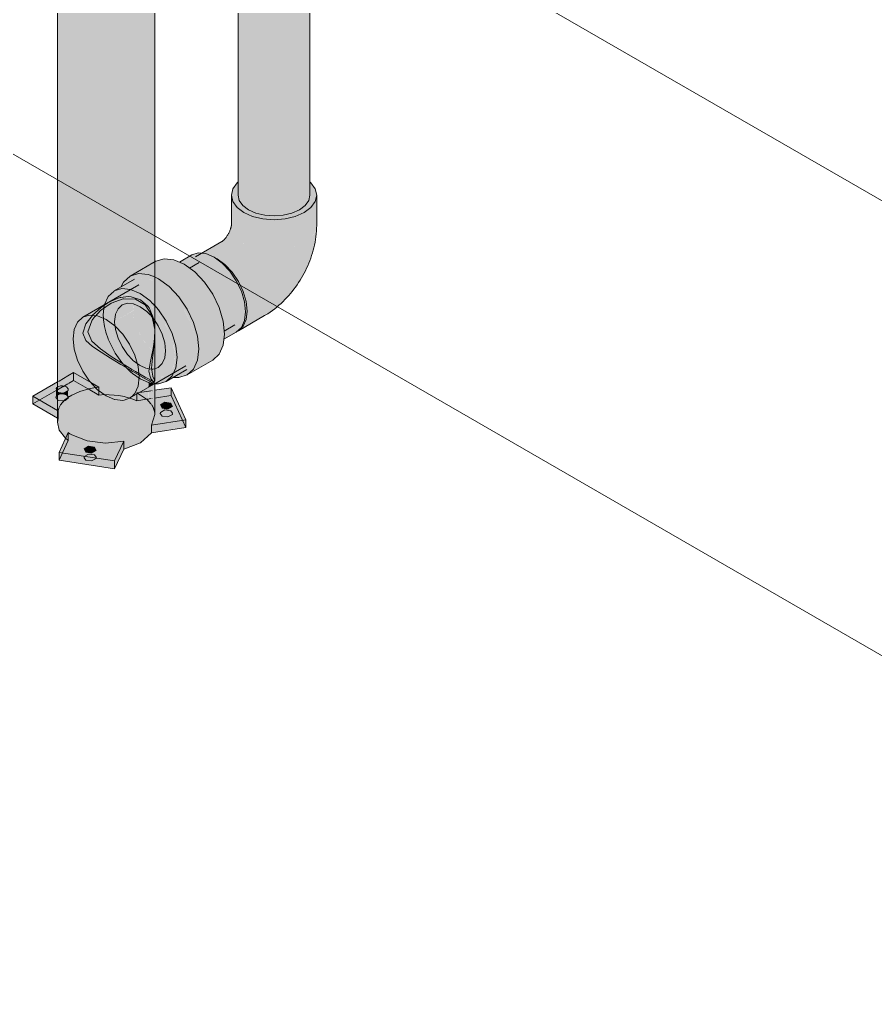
# Model space of a CAD drawing. Header units: millimetres. Extents: x -3576 to 4228, y -1686 to 5244.
# Drawn here: x 1961 to 2853, y 675 to 1704 of the extents above; entities that cross this region are included whole.
import ezdxf

# ---------------------------------------------------------------- set-up
doc = ezdxf.new("R2010")
doc.units = ezdxf.units.MM
for name, color, linetype, lineweight in [('A-_ANNOTSPNO_A', 7, 'Continuous', 9), ('A-_FLORLEVL_E', 7, 'Continuous', 9), ('A_--------_E-', 8, 'Continuous', 9), ('M-_EQPT----_E', 7, 'Continuous', 9), ('M-_WATR----_E', 5, 'Continuous', 9)]:
    doc.layers.add(name, color=color, linetype=linetype, lineweight=lineweight)

# ---------------------------------------------------------------- blocks, each defined once
blk = doc.blocks.new('UV-Cleaner ODV-15 - UV-Cleaner ODV-15_ipt-677162-В50 Аксонометрия')
at = {"layer": 'A_--------_E-', "lineweight": 20}
h = blk.add_hatch(color=10, dxfattribs=at)
h.paths.add_polyline_path([(2008.7, 1268.2), (2011.4, 1273.9), (2015.1, 1271.6), (2015.1, 1313.1), (2011.3, 1310.4), (2011.1, 1310.2), (2008.3, 1308.3), (2003.5, 1302.8), (2000.8, 1296.8), (2000.8, 1288.6), (2000.3, 1288.6), (2000.4, 1282.1), (2001.9, 1276.6), (2005.7, 1270.9), (2007.5, 1269.3)])
h.paths.add_polyline_path([(2000.3, 1326.7), (2015.1, 1335.3), (2014.9, 2142.2), (2000.4, 2133.8), (2000.3, 1336.4)])
h.paths.add_polyline_path([(2002.2, 2257.8), (2002.5, 2258.3), (2002.4, 2264.8), (2000.5, 2269.4), (2000.9, 2258), (2002.2, 2257.8)])
h.paths.add_polyline_path([(2002.7, 2258.1), (2002.8, 2258.1), (2002.7, 2259.3)])
h.paths.add_polyline_path([(2002.8, 2258.1), (2002.8, 2258.2), (2002.8, 2259.3)])
h.paths.add_polyline_path([(2002.9, 2258.2), (2002.9, 2258.2), (2002.9, 2259.3)])
h.paths.add_polyline_path([(2002.9, 2258.2), (2003, 2258.2), (2002.9, 2259.3)])
h.paths.add_polyline_path([(2003, 2258.2), (2005.7, 2260.1), (2003, 2263.2), (2003, 2259.3)])
h = blk.add_hatch(color=10, dxfattribs=at)
h.paths.add_polyline_path([(2069.3, 1256.8), (2078.7, 1259.6), (2086.9, 1263.4), (2094, 1268.7), (2098.3, 1273.6), (2098.5, 1282), (2101.1, 1287.8), (2101.7, 1293.3), (2100.3, 1299.1), (2097.1, 1304.4), (2093.1, 1308.7), (2084.9, 1314.1), (2083.9, 1314.6), (2075.4, 1309.7), (2068.2, 1307.5), (2059.8, 1308.4), (2050, 1312.8), (2041, 1319.7), (2040, 1320.8), (2030.8, 1319.1), (2022.2, 1316.4), (2015.1, 1313.1), (2015.1, 1271.6), (2022.6, 1268), (2032.5, 1265.1), (2040.5, 1263.6), (2050.2, 1263), (2059.9, 1263.5), (2069.3, 1265), (2069.3, 1259.6)])
h.paths.add_polyline_path([(2085.6, 1315.6), (2101.5, 1318.1), (2101.3, 1324.7), (2086.9, 1316.4)])
h.paths.add_polyline_path([(2101.5, 1318.1), (2101.5, 1318.1), (2101.5, 1318.8)])
h.paths.add_polyline_path([(2101.5, 1318.1), (2101.6, 1318.1), (2101.5, 1318.3)])
h.paths.add_polyline_path([(2101.6, 1318.1), (2101.6, 1318.1), (2101.6, 1318.8)])
h.paths.add_polyline_path([(2035.1, 1326), (2032.9, 1328.7), (2026.6, 1337.9), (2021.1, 1349.3), (2017.7, 1360.8), (2016.5, 1371.8), (2017.7, 1381.5), (2021.6, 1389.5), (2026.6, 1394.1), (2049.2, 1407.4), (2053.1, 1415.9), (2059.9, 1422), (2067.2, 1426.4), (2069.3, 1431), (2075.9, 1437.1), (2101.6, 1451.9), (2101.3, 2269.3), (2098.9, 2263.2), (2093.5, 2257), (2086.9, 2252.2), (2078, 2248.1), (2073.3, 2246.7), (2075.8, 2242.8), (2080.8, 2232.3), (2084.3, 2220.7), (2085.5, 2209.8), (2084.3, 2200.1), (2080.8, 2192.5), (2074.5, 2186.9), (2046.7, 2170.8), (2045.2, 2167.6), (2039.2, 2162.1), (2031.2, 2157.1), (2028.7, 2152.3), (2022.3, 2146.4), (2015.1, 2142.3), (2015.1, 1335.3), (2017, 1336.4), (2034.2, 1326.5)])
h = blk.add_hatch(color=254, dxfattribs=at)
h.paths.add_polyline_path([(2068.2, 1307.5), (2075.4, 1309.7), (2083.6, 1314.8), (2082.8, 1315.2), (2085.6, 1315.6), (2095.1, 1321.1), (2095.2, 1326.2), (2085.5, 1330.7), (2075.4, 1338.4), (2068.2, 1345.7), (2053.1, 1355.5), (2045.1, 1361.1), (2036.1, 1369.3), (2032, 1379.1), (2036.1, 1390.7), (2045.1, 1401.1), (2048.8, 1403.6), (2049.2, 1407.2), (2026.6, 1394.1), (2021.1, 1389.1), (2017.7, 1381.5), (2016.5, 1371.8), (2017.7, 1360.8), (2021.1, 1349.3), (2027.6, 1336.4), (2033.7, 1327.4), (2035.7, 1325.7), (2043.2, 1321.3), (2040.2, 1320.6), (2042.1, 1318.6), (2051, 1312.1), (2060.2, 1308.3), (2065.1, 1307.8)])
h.paths.add_polyline_path([(2046.8, 2170.9), (2075.4, 2187.5), (2080.8, 2192.5), (2084.3, 2200.1), (2085.4, 2209.8), (2084.3, 2220.7), (2080.8, 2232.3), (2077.5, 2239.3), (2075.4, 2203.9), (2072.1, 2194.3), (2065.1, 2185.2), (2055.8, 2176.8), (2046.8, 2171.1)])
h = blk.add_hatch(color=9, dxfattribs=at)
h.paths.add_polyline_path([(2083.9, 1314.6), (2084.9, 1315.5), (2082.8, 1315.2), (2083.7, 1314.8)])
h.paths.add_polyline_path([(2040, 1320.8), (2043.2, 1321.3), (2035.7, 1325.4)])
h.paths.add_polyline_path([(2068.9, 1345.3), (2067.2, 1347), (2059.2, 1358.7), (2052.8, 1372.4), (2049.1, 1385.4), (2048, 1397.2), (2048.8, 1403.6), (2045.1, 1401.1), (2036, 1390.4), (2032, 1379.1), (2036.1, 1369.3), (2046.5, 1360.1), (2060.4, 1350.6), (2068.2, 1345.7)])
h = blk.add_hatch(color=254, dxfattribs=at)
h.paths.add_polyline_path([(2000.8, 1288.6), (2000.8, 1296.8), (2003.5, 1302.8), (2008.3, 1308.3), (2011.1, 1310.2), (2009.6, 1313.3), (2003.3, 1314.3), (2000.3, 1312.5), (2000.4, 1288.9)])
h.paths.add_polyline_path([(2011.3, 1310.4), (2015.1, 1313.1), (2015.1, 1335.3), (2000.3, 1326.7), (2000.4, 1316.2), (2006.7, 1315.2), (2011.3, 1317.9), (2011.3, 1313.1)])
h = blk.add_hatch(color=254, dxfattribs=at)
h.paths.add_polyline_path([(2098.1, 1303.7), (2097.8, 1303.8), (2097.8, 1303.7)])
h.paths.add_polyline_path([(2095.2, 1306.5), (2095.2, 1308.4), (2094.7, 1308.7), (2094.7, 1317), (2084.9, 1315.2), (2083.9, 1314.6), (2086.9, 1313.1), (2094, 1307.8), (2094.7, 1307)])
h.paths.add_polyline_path([(2015.1, 1313.1), (2024.8, 1317.3), (2033.7, 1319.9), (2040, 1320.8), (2035.1, 1326), (2017, 1336.4), (2015.1, 1335.3), (2015.1, 1315.2)])
for color, points in [(10, [(2000.3, 1297.1), (2000.3, 1312.5), (1998.7, 1311.9), (1998.7, 1319.8), (2000.3, 1320.7), (2000.3, 1326.7), (1974.6, 1311.9), (2000.3, 1297.1)]), (10, [(2000.3, 1316.6), (2000.3, 1320.7), (1998.7, 1319.8), (2000.3, 1316.6)]), (254, [(1998.7, 1311.7), (2000.3, 1312.5), (2000.3, 1316.6), (1998.7, 1319.8), (1998.7, 1311.9)]), (10, [(2000.3, 1288.9), (2000.3, 1297.1), (1974.6, 1311.9), (1974.6, 1303.8), (2000.3, 1288.9)]), (254, [(2011.1, 1310.2), (2011.3, 1310.4), (2011.1, 1317.8), (2006.7, 1315.2), (2000.4, 1316.3), (2000.3, 1316.2), (2000.4, 1312.6), (2003.5, 1314.3), (2009.7, 1313.1), (2010.3, 1311.9)]), (10, [(2112.1, 1298.9), (2112.1, 1305.7), (2107.5, 1303), (2109.2, 1299.4), (2110.7, 1299.1)]), (10, [(2115.4, 1298.4), (2120, 1301.1), (2118.4, 1304.7), (2112.1, 1305.7), (2112.1, 1298.9)]), (10, [(2098.3, 1273.6), (2134.1, 1279.1), (2134.1, 1287.2), (2098.3, 1281.7)]), (10, [(2035.8, 1252.4), (2040.4, 1255.1), (2038.8, 1258.7), (2032.5, 1259.7), (2027.9, 1257), (2029.6, 1253.4), (2033.5, 1252.8)]), (10, [(2059.8, 1236.2), (2069.3, 1256.8), (2069.3, 1265), (2059.8, 1244.3)]), (10, [(2059.8, 1236.2), (2059.8, 1244.3), (2040.4, 1247.3), (2040.2, 1247.4), (2028.4, 1249.2), (2027.9, 1248.9), (2027.9, 1249.3), (2001.8, 1253.3), (2001.8, 1245.1), (2056.2, 1236.7)]), (254, [(2027.9, 1248.9), (2028.4, 1249.2), (2027.9, 1249.3)])]:
    blk.add_hatch(color=color, dxfattribs=at).paths.add_polyline_path(points)
h = blk.add_hatch(color=254, dxfattribs=at)
h.paths.add_polyline_path([(2120, 1292.9), (2120, 1301.1), (2115.4, 1298.4), (2109.2, 1299.4), (2107.5, 1303), (2107.5, 1294.8), (2112.1, 1297.5), (2118.4, 1296.5)])
h.paths.add_polyline_path([(2101.5, 1294.3), (2101.3, 1318), (2095, 1317.1), (2094.7, 1308.4), (2095.2, 1308.4), (2095.5, 1306.2), (2098.3, 1302.8), (2100.9, 1297.5), (2101.5, 1294.3)])
h = blk.add_hatch(color=10, dxfattribs=at)
h.paths.add_polyline_path([(2098.3, 1281.7), (2134.1, 1287.2), (2118.4, 1320.7), (2101.6, 1318.1), (2101.5, 1290.8), (2100.6, 1286.4), (2098.5, 1282)])
h.paths.add_polyline_path([(2120, 1292.9), (2118.4, 1296.5), (2112.1, 1297.5), (2107.5, 1295.1), (2107.5, 1303), (2112.1, 1305.7), (2118.4, 1304.7), (2120, 1301.1), (2120, 1295.7)])
h = blk.add_hatch(color=10, dxfattribs=at)
h.paths.add_polyline_path([(2059.8, 1244.3), (2069.3, 1265), (2059.8, 1263.4), (2050.2, 1263), (2038.8, 1263.9), (2031.2, 1265.3), (2022.6, 1268), (2013.2, 1272.7), (2011.4, 1273.9), (2011.4, 1265.8), (2008.6, 1268), (2001.8, 1253.3), (2027.9, 1249.3), (2027.9, 1257), (2032.5, 1259.7), (2038.8, 1258.7), (2040.4, 1255.1), (2040.4, 1247.3), (2056.2, 1244.9)])
h.paths.add_polyline_path([(2040.2, 1247.4), (2038.8, 1250.6), (2032.5, 1251.5), (2028.4, 1249.2), (2038.8, 1247.6)])
h = blk.add_hatch(color=254, dxfattribs=at)
h.paths.add_polyline_path([(2040.4, 1247.3), (2040.4, 1255.1), (2035.8, 1252.4), (2029.6, 1253.4), (2027.9, 1257), (2027.9, 1249.3), (2028.4, 1249.2), (2032.5, 1251.5), (2038.8, 1250.6), (2040.4, 1247.3)])
h.paths.add_polyline_path([(2011.4, 1265.8), (2011.4, 1273.9), (2008.9, 1268), (2011.1, 1266)])
at = {"layer": 'A_--------_E-', "color": 191, "lineweight": 20}
for p, q in [((2101.8, 1378.8), (2101.8, 2272.9)), ((2000.2, 2133.7), (2000.2, 1284.2)), ((2085.2, 1427.9), (2053, 1409.4)), ((2055.5, 1410.7), (2053, 1409.4)), ((2062.3, 1413.7), (2055.5, 1410.7)), ((2066.3, 1414.8), (2065.7, 1414.7)), ((2074, 1415.7), (2066.3, 1414.8)), ((2086.9, 1412.5), (2077.2, 1415.6)), ((2094.5, 1405.6), (2086.9, 1412.5)), ((2094.7, 1405.3), (2094.5, 1405.6)), ((2099.4, 1395.7), (2095.7, 1403.9)), ((2099.6, 1395.1), (2099.4, 1395.7)), ((2101.5, 1384.8), (2100.5, 1391.6)), ((2101.6, 1384.2), (2101.5, 1384.6)), ((2101.5, 1372.2), (2101.8, 1380.8)), ((2101.7, 1381.7), (2101.6, 1384.2)), ((2101.1, 1368.5), (2101.5, 1372.2)), ((2101.8, 1327.5), (2101.8, 1376.4)), ((2098.3, 1353.4), (2099.8, 1360)), ((2099.8, 1360), (2100.4, 1363.7)), ((2101.8, 1324.9), (2133.9, 1343.5)), ((2011.1, 1333), (2001.9, 1327.7)), ((2017, 1336.4), (2011.1, 1333)), ((2017, 1328.2), (2017, 1336.4)), ((2035.1, 1326), (2017, 1336.4)), ((2097.2, 1331.1), (2095.6, 1337.9)), ((2097.5, 1330.5), (2097.2, 1331.1)), ((2099.8, 1327.5), (2098.3, 1329.2)), ((2000.3, 1326.7), (1974.6, 1311.9)), ((1999.5, 1318.1), (1998.7, 1317.7)), ((2000.3, 1318.6), (1999.5, 1318.1)), ((1999.7, 1320.9), (2001.5, 1321.9)), ((2001.8, 1327.6), (2000.3, 1326.7)), ((2001.8, 1319.5), (2000.3, 1318.6)), ((2001.6, 1322), (2003.3, 1322.5)), ((2005.5, 1321.6), (2001.9, 1319.5)), ((2003.3, 1322.5), (2005.3, 1322.6)), ((2005.6, 1322.5), (2009.6, 1321.5)), ((2011.1, 1324.8), (2005.8, 1321.7)), ((2009.6, 1321.5), (2011.4, 1319.5)), ((2011.5, 1318.9), (2011.3, 1317.9)), ((2011.5, 1319.4), (2011.5, 1318.9)), ((2017, 1328.2), (2011.6, 1325.1)), ((2031.5, 1319.9), (2017, 1328.2)), ((2023.4, 1316.9), (2032.9, 1319.7)), ((2032.2, 1319.5), (2031.6, 1319.8)), ((2043.2, 1313.1), (2032.2, 1319.5)), ((2032.9, 1319.7), (2039.9, 1320.9)), ((2100.4, 1326.7), (2099.8, 1327.5)), ((2118.6, 1320.7), (2101.5, 1318.1)), ((2101.8, 1292.3), (2101.8, 1325)), ((2118.6, 1312.5), (2118.6, 1320.7)), ((2134.1, 1287.2), (2118.6, 1320.7)), ((1998.7, 1317.7), (1974.6, 1303.8)), ((1974.6, 1311.9), (2000.3, 1297.1)), ((1974.6, 1303.8), (1974.6, 1311.9)), ((1998.6, 1310.8), (1998.7, 1311.7)), ((2000.1, 1308.3), (1998.6, 1310.8)), ((1998.7, 1311.7), (1999.7, 1312.7)), ((1999.7, 1312.7), (2001.5, 1313.8)), ((2001.6, 1315.7), (2000.4, 1316.2)), ((2001.6, 1307.5), (2000.4, 1308)), ((2005.4, 1315.1), (2001.7, 1315.6)), ((2005.5, 1305.4), (2008.3, 1308.3)), ((2005.6, 1314.4), (2009.6, 1313.3)), ((2006.7, 1315.2), (2005.7, 1315.1)), ((2011.3, 1317.9), (2006.7, 1315.2)), ((2008.3, 1308.3), (2010.9, 1310.3)), ((2011.3, 1309.7), (2008.3, 1307.5)), ((2009.6, 1313.3), (2011.4, 1311.4)), ((2011, 1310.4), (2015.1, 1313.1)), ((2011.5, 1310.5), (2011.3, 1309.7)), ((2011.5, 1311), (2011.5, 1310.7)), ((2015.1, 1313.1), (2023.4, 1316.9)), ((2043.2, 1317.8), (2043.2, 1313.1)), ((2049.3, 1313.5), (2043.2, 1313.1)), ((2078.7, 1308.7), (2075.4, 1309.9)), ((2082.8, 1307), (2078.8, 1308.7)), ((2082.8, 1307), (2082.8, 1314)), ((2093.2, 1308.6), (2082.8, 1307)), ((2083.9, 1314.6), (2084.9, 1314.1)), ((2084.9, 1314.1), (2086.9, 1313.1)), ((2095.3, 1317.1), (2085.6, 1315.6)), ((2086.9, 1313.1), (2093.1, 1308.7)), ((2093.3, 1308.6), (2097.6, 1304)), ((2095.2, 1308.9), (2093.6, 1308.7)), ((2097.7, 1317.5), (2095.7, 1317.2)), ((2097.6, 1309.3), (2095.7, 1309)), ((2099, 1317.7), (2098.5, 1317.6)), ((2098.9, 1309.5), (2098.6, 1309.4)), ((2118.5, 1312.5), (2101.4, 1309.9)), ((2134.1, 1279.1), (2118.6, 1312.5)), ((1974.6, 1303.8), (2000.3, 1288.9)), ((2000.8, 1296.8), (2001.6, 1299.2)), ((2005.5, 1306.9), (2001.7, 1307.5)), ((2001.7, 1299.4), (2003.5, 1302.8)), ((2003.5, 1302.8), (2005.3, 1305.2)), ((2097.8, 1303.7), (2098.2, 1303.1)), ((2098.6, 1302.6), (2099.5, 1301)), ((2099.7, 1300.6), (2099.9, 1300.2)), ((2100, 1300.1), (2100.2, 1299.7)), ((2100.2, 1299.5), (2100.4, 1299.1)), ((2100.4, 1299), (2100.6, 1298.6)), ((2100.7, 1298.4), (2101.2, 1296.6)), ((2107.5, 1294.8), (2112.1, 1297.5)), ((2112.1, 1297.5), (2118.4, 1296.5)), ((2000.8, 1288.6), (2000.2, 1284.7)), ((2000.3, 1297.1), (2000.8, 1296.8)), ((2000.3, 1288.9), (2000.8, 1288.6)), ((2000.8, 1288.6), (2000.8, 1296.8)), ((2101.8, 1292.8), (2098.3, 1281.7)), ((2098.3, 1281.7), (2134.1, 1287.2)), ((2101.3, 1296.4), (2101.4, 1296)), ((2101.4, 1295.7), (2101.5, 1295.3)), ((2101.6, 1295.1), (2101.6, 1294.7)), ((2101.6, 1294.7), (2101.7, 1294.3)), ((2101.7, 1294.3), (2101.7, 1293.8)), ((2101.7, 1293.8), (2101.8, 1293.3)), ((2101.8, 1293.3), (2101.8, 1292.8)), ((2107.3, 1293.9), (2107.5, 1294.8)), ((2109.2, 1291.2), (2107.3, 1293.9)), ((2115.4, 1290.2), (2109.2, 1291.2)), ((2120, 1292.9), (2115.4, 1290.2)), ((2118.4, 1296.5), (2120.1, 1294)), ((2120.2, 1293.8), (2120, 1292.9)), ((2134.1, 1279.1), (2134.1, 1287.2)), ((2098.3, 1281.7), (2098.3, 1273.6)), ((2098.3, 1273.6), (2134.1, 1279.1)), ((2011.4, 1273.9), (2001.8, 1253.3)), ((2008.5, 1268.1), (2011, 1266)), ((2011.4, 1273.9), (2011.4, 1265.8)), ((2011.4, 1265.8), (2005.4, 1252.8)), ((2011, 1266), (2011.4, 1265.8)), ((2059.8, 1244.3), (2069.3, 1265)), ((2059.8, 1236.2), (2069.3, 1256.8)), ((2069.3, 1256.8), (2069.3, 1265)), ((2001.8, 1245.1), (2001.8, 1253.3)), ((2001.8, 1253.3), (2059.8, 1244.3)), ((2005.4, 1252.8), (2001.8, 1245.1)), ((2027.9, 1248.9), (2032.5, 1251.5)), ((2027.9, 1247.7), (2027.9, 1248.9)), ((2029.6, 1245.3), (2027.9, 1247.7)), ((2032.5, 1251.5), (2038.8, 1250.6)), ((2040.4, 1246.9), (2035.8, 1244.3)), ((2038.8, 1250.6), (2040.6, 1248.2)), ((2040.7, 1247.9), (2040.4, 1246.9)), ((2040.6, 1248.2), (2040.7, 1247.9)), ((2001.8, 1245.1), (2059.8, 1236.2)), ((2035.8, 1244.3), (2029.6, 1245.3)), ((2059.8, 1236.2), (2059.8, 1244.3))]:
    blk.add_line(p, q, dxfattribs=at)
at = {"layer": 'A_--------_E-', "color": 253, "lineweight": 20}
for p, q in [((2065.7, 1414.7), (2062.3, 1413.7)), ((2077.2, 1415.6), (2074, 1415.7)), ((2095.7, 1403.9), (2094.7, 1405.3)), ((2032, 1379.1), (2035.9, 1390.4)), ((2036.1, 1390.7), (2039.2, 1395)), ((2100.5, 1391.6), (2099.6, 1395.1)), ((2101.5, 1382.8), (2101.6, 1381.4)), ((2101.6, 1381.1), (2101.7, 1372.3)), ((2101.7, 1372.3), (2101.4, 1368.6)), ((2101.4, 1368.6), (2100.4, 1360.3)), ((2099.3, 1351.5), (2098.1, 1341)), ((2069.6, 1344.8), (2069, 1345.2)), ((2069, 1343.3), (2069.6, 1343)), ((2078.6, 1339.4), (2070, 1344.5)), ((2098.1, 1341), (2099.5, 1332.8)), ((2078.9, 1337.5), (2086.7, 1333)), ((2086.9, 1332.9), (2093.6, 1329)), ((2093.7, 1329), (2094.5, 1328.5)), ((2094.8, 1328.4), (2095.5, 1328)), ((2096.7, 1329), (2096.1, 1329.4)), ((2098, 1328.4), (2096.8, 1328.9)), ((2098.5, 1328.2), (2098, 1328.4)), ((2099.6, 1332.4), (2101.4, 1328.5)), ((2043.2, 1321.3), (2035.1, 1326)), ((2040.1, 1321), (2040.7, 1321)), ((2040.8, 1321.1), (2043.2, 1321.3)), ((2043.2, 1321.2), (2043.2, 1317.8)), ((2095.9, 1327.8), (2096.7, 1327.3)), ((2096.8, 1327.2), (2098.1, 1326.5)), ((2098.2, 1326.5), (2098.4, 1326.4)), ((2099.4, 1327.7), (2098.5, 1328.1)), ((2098.7, 1326.2), (2099.2, 1326)), ((2099.8, 1327.6), (2099.4, 1327.7)), ((2099.5, 1325.8), (2099.9, 1325.6)), ((2100.4, 1327.3), (2100, 1327.5)), ((2101.4, 1324.9), (2101.6, 1324.9)), ((2075.4, 1309.9), (2069.7, 1311.4)), ((2085.6, 1315.6), (2082.8, 1315.2)), ((2082.8, 1315.2), (2083.7, 1314.8)), ((2082.8, 1314.2), (2082.8, 1315.2))]:
    blk.add_line(p, q, dxfattribs=at)
at = {"layer": 'A_--------_E-', "color": 181, "lineweight": 20}
for p, q in [((2101.8, 1380.8), (2101.7, 1381.7)), ((2100.4, 1363.7), (2101.1, 1368.5)), ((2097.5, 1349.8), (2098.3, 1353.4)), ((2098.3, 1329.2), (2097.5, 1330.5)), ((2101, 1326.1), (2100.4, 1326.7)), ((2101.6, 1324.9), (2101.8, 1324.9))]:
    blk.add_line(p, q, dxfattribs=at)
at = {"layer": 'A_--------_E-', "color": 253, "lineweight": 20}
for points in [[(2039.4, 1395.1, 0), (2045.1, 1401.1, 0), (2056.3, 1409, 0), (2068.7, 1413.5, 0)], [(2068.9, 1413.5, 0), (2081.4, 1413.1, 0), (2091.7, 1407.2, 0), (2098.5, 1396.4, 0), (2101.5, 1382.9, 0)], [(2052.8, 1409.3, 0), (2045.7, 1404.5, 0), (2036.8, 1396.3, 0)], [(2036.6, 1396.1, 0), (2029.9, 1387.3, 0), (2026.6, 1377.7, 0)], [(2026.6, 1377.7, 0), (2029.9, 1370, 0), (2036.8, 1363.8, 0), (2045.7, 1357.7, 0), (2055.5, 1351.5, 0), (2066.3, 1345, 0), (2068.9, 1343.4, 0)], [(2068.9, 1345.2, 0), (2056.3, 1353.2, 0), (2045.1, 1361.1, 0), (2036.1, 1369.3, 0), (2032, 1379.1, 0)], [(2100.4, 1360.1, 0), (2099.5, 1354, 0), (2099.3, 1351.7, 0)], [(2069.9, 1342.8, 0), (2077.2, 1338.5, 0), (2078.5, 1337.7, 0)], [(2095.8, 1329.5, 0), (2091.7, 1331.8, 0), (2081.4, 1337.7, 0), (2079.1, 1339.1, 0)], [(2101.5, 1328.4, 0), (2101.5, 1327.1, 0), (2100.5, 1327.3, 0)], [(2069.6, 1311.4, 0), (2064.1, 1312.5, 0), (2049.3, 1313.5, 0)]]:
    blk.add_polyline3d(points, dxfattribs=at)
at = {"layer": 'A_--------_E-', "color": 191, "lineweight": 20}
for points in [[(2095.6, 1337.9, 0), (2097.2, 1348.4, 0), (2097.5, 1349.8, 0)], [(2000.1, 1316.5, 0), (1998.7, 1319.8, 0), (1999.7, 1320.9, 0)], [(2101.8, 1324.9, 0), (2101.5, 1325.5, 0), (2101, 1326.1, 0)], [(2001.6, 1313.8, 0), (2003.3, 1314.3, 0), (2005.3, 1314.4, 0)], [(2008.3, 1307.5, 0), (2006.7, 1307.1, 0), (2005.7, 1307, 0)], [(2115.4, 1298.4, 0), (2109.2, 1299.4, 0), (2107.5, 1303, 0), (2112.1, 1305.7, 0)], [(2112.1, 1305.7, 0), (2118.4, 1304.7, 0), (2120, 1301.1, 0), (2115.4, 1298.4, 0)], [(2000.2, 1284.7, 0), (2001.9, 1276.6, 0), (2008.5, 1268.1, 0)], [(2015.1, 1271.6, 0), (2013.2, 1272.7, 0), (2011.4, 1273.9, 0)], [(2069.3, 1265, 0), (2050.2, 1263, 0), (2031.2, 1265.3, 0), (2015.1, 1271.6, 0)], [(2069.3, 1256.8, 0), (2086.9, 1263.4, 0), (2098.3, 1273.6, 0)], [(2027.9, 1257, 0), (2032.5, 1259.7, 0), (2038.8, 1258.7, 0), (2040.4, 1255.1, 0)], [(2040.4, 1255.1, 0), (2035.8, 1252.4, 0), (2029.6, 1253.4, 0), (2027.9, 1257, 0)]]:
    blk.add_polyline3d(points, dxfattribs=at)
blk = doc.blocks.new('UV-Cleaner ODV-15 - Standard-553269-В50 Аксонометрия')
at = {"layer": 'M-_EQPT----_E', "lineweight": 20}
h = blk.add_hatch(color=254, dxfattribs=at)
h.paths.add_polyline_path([(2095.1, 1321.1), (2101.5, 1324.9), (2101.3, 1325.3), (2095.5, 1326.1), (2095.2, 1326.2), (2095.1, 1321.7)])
h.paths.add_polyline_path([(2101.5, 1324.8), (2101.5, 1324.9), (2101.5, 1324.8)])
h.paths.add_polyline_path([(2101.5, 1324.8), (2101.5, 1324.9), (2101.5, 1324.8)])
h.paths.add_polyline_path([(2101.5, 1324.8), (2101.5, 1324.9), (2101.5, 1324.8)])
h.paths.add_polyline_path([(2101.6, 1324.9), (2101.5, 1325.2), (2101.5, 1325.2), (2101.6, 1324.9)])
blk.add_hatch(color=254, dxfattribs=at).paths.add_polyline_path([(2101.5, 1324.8), (2101.5, 1324.9), (2101.8, 1325), (2101.6, 1324.9), (2101.5, 1324.8)])
at = {"layer": 'M-_EQPT----_E', "color": 191, "lineweight": 20}
for p, q in [((2085.2, 1427.9), (2026.6, 1394.1)), ((2026.6, 1394.1), (2021.1, 1389.1)), ((2033.7, 1396.3), (2026.6, 1394.1)), ((2042.1, 1395.5), (2033.7, 1396.3)), ((2051, 1391.7), (2042.1, 1395.5)), ((2059.9, 1385.2), (2051.1, 1391.7)), ((2017.7, 1381.5), (2016.5, 1371.8)), ((2021.1, 1389.1), (2017.7, 1381.5)), ((2068.2, 1376.4), (2059.9, 1385.2)), ((2016.5, 1371.8), (2017.7, 1360.8)), ((2075.4, 1366), (2068.2, 1376.4)), ((2017.7, 1360.8), (2021.1, 1349.3)), ((2080.8, 1354.6), (2075.4, 1366)), ((2021.1, 1349.3), (2026.6, 1337.9)), ((2084.3, 1343), (2080.8, 1354.6)), ((2075.4, 1309.7), (2133.9, 1343.5)), ((2085.5, 1332), (2084.3, 1343)), ((2026.6, 1337.9), (2033.7, 1327.4)), ((2084.3, 1322.4), (2085.5, 1332)), ((2033.7, 1327.4), (2042.1, 1318.6)), ((2042.1, 1318.6), (2051, 1312.1)), ((2080.8, 1314.8), (2084.3, 1322.4)), ((2051, 1312.1), (2059.8, 1308.4)), ((2059.9, 1308.3), (2068.2, 1307.5)), ((2069.7, 1307.7), (2075.4, 1309.7)), ((2075.4, 1309.7), (2078.8, 1312.3)), ((2078.9, 1312.5), (2080.8, 1314.8)), ((2068.2, 1307.5), (2069.6, 1307.7))]:
    blk.add_line(p, q, dxfattribs=at)
blk.add_blockref('UV-Cleaner ODV-15 - UV-Cleaner ODV-15_ipt-677162-В50 Аксонометрия', (0, 0))
blk = doc.blocks.new('COMER_EL50_U-PVC отвод 90 - DN16-DN315 _Grey_-562209-В50 Аксонометрия')
at = {"layer": 'M-_WATR----_E', "lineweight": 20}
for points in [[(2226, 1495.9), (2237.5, 1496.7), (2248.2, 1499.3), (2258.5, 1504.1), (2264.5, 1508.7), (2269, 1514.9), (2270.5, 1521.6), (2269, 1528.2), (2264.5, 1534.4), (2263.5, 1535.2), (2263.5, 1521.6), (2262.2, 1515.9), (2258.5, 1510.7), (2252.5, 1506.2), (2244.7, 1502.8), (2235.7, 1500.6), (2226, 1499.9), (2216.3, 1500.6), (2207.2, 1502.8), (2198.9, 1506.7), (2193.5, 1510.7), (2189.8, 1515.9), (2188.5, 1521.6), (2188.5, 1535.2), (2187.5, 1534.4), (2183, 1528.2), (2181.5, 1521.6), (2183, 1514.9), (2187.5, 1508.7), (2194.5, 1503.4), (2203.7, 1499.3), (2214.5, 1496.7)], [(2194.5, 1471.8), (2194.5, 1503.4), (2187.5, 1508.7), (2183, 1514.9), (2181.5, 1521.6), (2181.5, 1490), (2183, 1483.3), (2187.5, 1477.1), (2194.4, 1471.9)], [(2226, 1464.3), (2237.5, 1465.1), (2248.4, 1467.8), (2257.5, 1471.8), (2264.5, 1477.1), (2269.1, 1483.8), (2270.5, 1490), (2270.5, 1521.6), (2269, 1514.9), (2264.5, 1508.7), (2257.5, 1503.4), (2248.2, 1499.3), (2236.7, 1496.7), (2226, 1495.9), (2214.5, 1496.7), (2203.7, 1499.3), (2194.5, 1503.4), (2194.5, 1471.8), (2203.7, 1467.7), (2214.5, 1465.1), (2224, 1464.4)], [(2194, 1470.8), (2194.5, 1471.8), (2187.5, 1477.1), (2182.9, 1483.8), (2181.4, 1489.6), (2180.8, 1486.4), (2178.2, 1480.6), (2173.3, 1474.3), (2171.7, 1473), (2178.2, 1475), (2185.8, 1474.3), (2193, 1471.2)], [(2216.2, 1395.9), (2226.2, 1402.8), (2233.8, 1409.2), (2241.4, 1417.3), (2252.3, 1431.5), (2258.6, 1442.6), (2262.3, 1450.8), (2266, 1461.3), (2269, 1474.7), (2269.6, 1478.4), (2270.5, 1490), (2269, 1483.3), (2264.5, 1477.1), (2257.5, 1471.8), (2247.7, 1467.6), (2236.7, 1465.1), (2226, 1464.3), (2213.5, 1465.4), (2203.7, 1467.7), (2194.5, 1471.8), (2194.4, 1470.5), (2202.1, 1464.9), (2209.7, 1456.9), (2216.2, 1447.3), (2221.2, 1436.9), (2224.4, 1426.3), (2225.4, 1416.3), (2224.4, 1407.5), (2221.1, 1400.5)], [(2166.6, 1455), (2194, 1470.8), (2185.8, 1474.3), (2178.2, 1475), (2171.7, 1473), (2150.8, 1460.9), (2155, 1460.5), (2163.5, 1456.9), (2165.3, 1455.6)], [(2188.8, 1380.1), (2216.2, 1395.9), (2221.2, 1400.6), (2224.4, 1407.5), (2225.4, 1416.3), (2224.4, 1426.3), (2221.2, 1436.9), (2216.2, 1447.3), (2209.7, 1456.9), (2202.1, 1464.9), (2194, 1470.8), (2166.6, 1455), (2174.7, 1449.1), (2182.3, 1441.1), (2188.8, 1431.5), (2193.8, 1421.1), (2197, 1410.5), (2198.1, 1400.5), (2197, 1391.7), (2193.8, 1384.8), (2189.6, 1380.8)], [(2188.1, 1379.9), (2188.8, 1380.1), (2193.9, 1384.8), (2197, 1391.7), (2198.1, 1400.5), (2197, 1410.5), (2193.7, 1421.5), (2188.3, 1432.3), (2181.1, 1442.3), (2173.5, 1450), (2166.6, 1455), (2166.1, 1455), (2172, 1450.7), (2179.9, 1442.3), (2186.7, 1432.3), (2192.3, 1420.3), (2195.2, 1410.4), (2196.4, 1399.9), (2195.2, 1390.8), (2191.6, 1383.1), (2188.3, 1380.1)]]:
    blk.add_hatch(color=47, dxfattribs=at).paths.add_polyline_path(points)
at = {"layer": 'M-_WATR----_E', "color": 180, "lineweight": 20}
for p, q in [((2181.5, 1521.6), (2181.5, 1490)), ((2270.5, 1490), (2270.5, 1521.6)), ((2171.7, 1473), (2144.3, 1457.2)), ((2166.6, 1455), (2165.3, 1455.7)), ((2188.8, 1380.1), (2216.2, 1395.9))]:
    blk.add_line(p, q, dxfattribs=at)
for points in [[(2188.3, 1535.2, 0), (2187.5, 1534.4, 0), (2183, 1528.2, 0), (2181.5, 1521.6, 0), (2183, 1514.9, 0), (2187.5, 1508.7, 0), (2194.5, 1503.4, 0)], [(2194.5, 1503.4, 0), (2203.7, 1499.3, 0), (2214.5, 1496.7, 0), (2226, 1495.9, 0), (2237.5, 1496.7, 0), (2248.2, 1499.3, 0), (2257.5, 1503.4, 0), (2264.5, 1508.7, 0), (2269, 1514.9, 0), (2270.5, 1521.6, 0), (2269, 1528.2, 0), (2264.5, 1534.4, 0), (2263.7, 1535.2, 0)], [(2171.7, 1473, 0), (2171.7, 1473, 0), (2171.8, 1473.1, 0), (2172, 1473.2, 0), (2172.2, 1473.4, 0), (2172.5, 1473.6, 0), (2172.8, 1473.9, 0), (2173.1, 1474.2, 0), (2173.5, 1474.5, 0), (2173.9, 1474.9, 0), (2174.3, 1475.4, 0), (2174.7, 1475.8, 0), (2175.1, 1476.3, 0), (2175.6, 1476.9, 0), (2176, 1477.5, 0), (2176.4, 1478.1, 0), (2176.9, 1478.7, 0), (2177.3, 1479.3, 0), (2177.7, 1480, 0), (2178.1, 1480.7, 0), (2178.5, 1481.4, 0), (2178.8, 1482, 0), (2179.2, 1482.7, 0), (2179.5, 1483.4, 0), (2179.8, 1484.1, 0), (2180.1, 1484.8, 0), (2180.3, 1485.4, 0), (2180.6, 1486, 0), (2180.8, 1486.6, 0), (2180.9, 1487.2, 0), (2181.1, 1487.7, 0), (2181.2, 1488.2, 0), (2181.3, 1488.7, 0), (2181.4, 1489, 0), (2181.4, 1489.4, 0), (2181.5, 1489.6, 0), (2181.5, 1489.8, 0), (2181.5, 1489.9, 0), (2181.5, 1490, 0)], [(2270.5, 1490, 0), (2270.4, 1486.9, 0), (2270.3, 1484, 0), (2270, 1481, 0), (2269.7, 1478.1, 0), (2269.3, 1475.2, 0), (2268.8, 1472.4, 0), (2268.2, 1469.5, 0), (2267.6, 1466.7, 0), (2266.9, 1464, 0), (2266.1, 1461.2, 0), (2265.2, 1458.5, 0), (2264.3, 1455.8, 0), (2263.3, 1453.1, 0), (2262.2, 1450.5, 0), (2261.1, 1447.9, 0), (2259.9, 1445.3, 0), (2258.7, 1442.7, 0), (2257.4, 1440.2, 0), (2256, 1437.7, 0), (2254.6, 1435.2, 0), (2253.2, 1432.8, 0), (2251.6, 1430.4, 0), (2250, 1428, 0), (2248.4, 1425.7, 0), (2246.7, 1423.4, 0), (2245, 1421.2, 0), (2243.2, 1419, 0), (2241.3, 1416.8, 0), (2239.4, 1414.7, 0), (2237.4, 1412.6, 0), (2235.4, 1410.6, 0), (2233.3, 1408.6, 0), (2231.2, 1406.7, 0), (2229, 1404.8, 0), (2226.7, 1403, 0), (2224.4, 1401.2, 0), (2221.9, 1399.5, 0), (2219.5, 1397.9, 0), (2216.9, 1396.3, 0), (2216.2, 1395.9, 0)], [(2188.2, 1379.8, 0), (2188.8, 1380.1, 0), (2193.8, 1384.8, 0), (2197, 1391.7, 0), (2198.1, 1400.5, 0), (2197, 1410.5, 0), (2193.8, 1421.1, 0), (2188.8, 1431.5, 0), (2182.3, 1441.1, 0), (2174.7, 1449.1, 0), (2166.6, 1455, 0)]]:
    blk.add_polyline3d(points, dxfattribs=at)
blk = doc.blocks.new('COMER_UN82_U-PVC муфта разборная ВКС- ВР_U-PVC_ с прокладкой EPDM - DN20xG1_2_ - DN63xG2_-680297-В50 Аксонометрия')
at = {"layer": 'M-_WATR----_E', "lineweight": 20}
for color, points in [(47, [(2147.7, 1361.2), (2174.4, 1376.7), (2173, 1390.1), (2168.8, 1404.2), (2162.1, 1418.1), (2153.4, 1430.9), (2143.3, 1441.6), (2132.4, 1449.5), (2121.5, 1454.2), (2111.3, 1455.2), (2101.6, 1451.9), (2101.6, 1435.8), (2105.6, 1434.1), (2116.5, 1426.2), (2126.7, 1415.5), (2135.4, 1402.7), (2142.1, 1388.8), (2146.4, 1373.1)]), (47, [(2173.4, 1386.7), (2196.4, 1399.9), (2195.2, 1410.5), (2191.6, 1422.3), (2186.7, 1432.3), (2179.9, 1442.3), (2171.8, 1450.8), (2163.5, 1456.9), (2155, 1460.5), (2146.4, 1461.1), (2140.2, 1459.2), (2127.3, 1451.7), (2132.4, 1449.5), (2143.3, 1441.6), (2153.9, 1430.1), (2162.3, 1417.8), (2168.8, 1404.2), (2173.1, 1388.8)]), (251, [(2101.6, 1435.8), (2101.5, 1451.8), (2075.9, 1437.1), (2084.6, 1439.7), (2095.6, 1438.4), (2101.5, 1435.9)]), (251, [(2101.6, 1406.1), (2101.3, 1431.8), (2094.8, 1434.3), (2086.4, 1435.1), (2078, 1432.4), (2059.9, 1421.8), (2067.2, 1424), (2076.4, 1423.1), (2086.9, 1418.5), (2097.3, 1410.6), (2101.5, 1406.2)]), (251, [(2067, 1426.1), (2078.7, 1432.7), (2086.9, 1435.1), (2096.4, 1433.9), (2101.6, 1431.7), (2101.3, 1435.9), (2094, 1438.8), (2084.6, 1439.7), (2075.9, 1437.1), (2068.9, 1430.2), (2067.2, 1426.4)]), (47, [(2126.7, 1331.3), (2135.4, 1334), (2142.1, 1340.2), (2146.3, 1349.5), (2147.7, 1361.2), (2146.3, 1374.6), (2142.1, 1388.8), (2135.4, 1402.7), (2126.7, 1415.5), (2116.5, 1426.2), (2105.6, 1434.1), (2101.6, 1435.8), (2101.6, 1431.7), (2105.6, 1429.9), (2115.6, 1422.7), (2124.9, 1412.9), (2132.8, 1401.2), (2139, 1388.5), (2142.8, 1375.6), (2144.1, 1363.3), (2142.5, 1351.8), (2139, 1344.1), (2131.9, 1337.9), (2121.5, 1331.8), (2126.1, 1331.4)]), (47, [(2124.9, 1352.2), (2144.1, 1363.3), (2142.8, 1375.6), (2138.8, 1388.8), (2131.8, 1402.7), (2124.9, 1412.9), (2115.6, 1422.7), (2105.6, 1430), (2101.6, 1431.7), (2101.6, 1406.1), (2105.6, 1401.8), (2113.6, 1390.1), (2119.7, 1377.4), (2123.6, 1364.5), (2123.9, 1361.2)]), (252, [(2059.8, 1389.8), (2079.1, 1401.1), (2079.7, 1407.9), (2078.6, 1408.1), (2073.1, 1408.7), (2067.2, 1406.6), (2063.4, 1403.1), (2060.6, 1396.3), (2059.9, 1390.4)]), (252, [(2112.1, 1352.1), (2112.9, 1360), (2112.1, 1367.6), (2109, 1377.4), (2104.6, 1386.2), (2101.6, 1390.1), (2101.3, 1385.5), (2099.7, 1393.3), (2092.3, 1400.8), (2086.4, 1405.1), (2079.9, 1407.9), (2079.1, 1400.1), (2080.2, 1391.7), (2082.6, 1383.5), (2087.8, 1373.2), (2093.6, 1365.3), (2099.8, 1359.1), (2100.2, 1358.8), (2101.4, 1368.6), (2101.5, 1357.9), (2106.2, 1354.6), (2112.1, 1352.1)]), (47, [(2105.6, 1324.8), (2113.8, 1327.5), (2119.7, 1333), (2123.7, 1342.2), (2124.8, 1353.4), (2123.1, 1366), (2119.7, 1377.4), (2113.6, 1390.1), (2105.6, 1401.8), (2101.6, 1406.1), (2101.6, 1402), (2105.4, 1397.9), (2113.3, 1385.8), (2116.7, 1379), (2119.4, 1372.1), (2121.8, 1362.7), (2122.6, 1353.5), (2121.5, 1343.9), (2120.7, 1341.9), (2118.9, 1337.9), (2115.5, 1333.4), (2109.3, 1329.3), (2102.2, 1325.2), (2105.2, 1324.9)]), (47, [(2173.8, 1371.2), (2186.7, 1378.6), (2192, 1383.5), (2195.2, 1390.8), (2196.4, 1399.9), (2173.4, 1386.7), (2174.4, 1376.7), (2173.9, 1372.1)]), (47, [(2135.4, 1334), (2162.1, 1349.4), (2168.8, 1355.6), (2173, 1364.9), (2174.4, 1376.7), (2147.7, 1361.2), (2146.3, 1349.5), (2142.1, 1340.2), (2139.6, 1337.9)]), (47, [(2113.6, 1327.3), (2132.8, 1338.4), (2139, 1344.1), (2142.8, 1352.6), (2144.1, 1363.3), (2124.9, 1352.2), (2123.6, 1341.5), (2119.7, 1333), (2117.7, 1331.1)]), (8, [(2099.7, 1340.2), (2101.5, 1340.8), (2101.3, 1358), (2100.2, 1358.8), (2098.1, 1341), (2098.2, 1340.3), (2099.6, 1340.2)]), (253, [(2101.5, 1327.1), (2101.3, 1331), (2100.3, 1331.1), (2101.5, 1328.1), (2101.5, 1327.1)])]:
    blk.add_hatch(color=color, dxfattribs=at).paths.add_polyline_path(points)
h = blk.add_hatch(color=251, dxfattribs=at)
h.paths.add_polyline_path([(2113.3, 1331.9), (2115.7, 1333.6), (2116.6, 1334.9), (2113.5, 1332)])
h.paths.add_polyline_path([(2118.5, 1337.2), (2119.4, 1338.6), (2120.6, 1341.9), (2118.7, 1337.9)])
h.paths.add_polyline_path([(2121.5, 1344.5), (2121.8, 1345.2), (2121.6, 1344.8)])
h.paths.add_polyline_path([(2122.5, 1354.6), (2122.5, 1354.6), (2122.5, 1355.1)])
h.paths.add_polyline_path([(2120.9, 1366.4), (2119.4, 1372.2), (2119.2, 1372), (2120.8, 1366.8)])
h.paths.add_polyline_path([(2117.3, 1377.5), (2115.7, 1381.5), (2115.5, 1381.3), (2116.6, 1379.1)])
h.paths.add_polyline_path([(2111.9, 1388.4), (2111.9, 1388.4), (2110.4, 1390.9), (2111.5, 1388.9)])
h.paths.add_polyline_path([(2105, 1398.3), (2103.8, 1399.8), (2104.3, 1399.1)])
h.paths.add_polyline_path([(2101.6, 1402.1), (2101.3, 1406.4), (2095.4, 1412.3), (2086.4, 1418.8), (2076.4, 1423.1), (2067.2, 1424), (2059.2, 1421.5), (2053.1, 1415.9), (2049.4, 1407.3), (2065.6, 1416.5), (2072.1, 1417.9), (2080, 1416.7), (2089.2, 1412.5), (2097.6, 1406.1), (2101.5, 1402.1)])
h = blk.add_hatch(color=8, dxfattribs=at)
h.paths.add_polyline_path([(2101.5, 1327.1), (2109.4, 1332.1), (2102.9, 1330.7), (2101.5, 1330.8), (2101.3, 1328.8), (2100.2, 1331.3), (2092.9, 1332.9), (2082.5, 1339.2), (2072.8, 1348.6), (2065.1, 1359.5), (2062.7, 1364.2), (2059.5, 1371.1), (2058.7, 1373.5), (2056.2, 1382.2), (2055.1, 1392.5), (2056.3, 1401.7), (2058.4, 1406.8), (2059.9, 1409.4), (2061.6, 1411.1), (2065.1, 1414), (2056.2, 1408.9), (2048.8, 1403.6), (2048, 1395.5), (2049.2, 1384.4), (2053.1, 1371.4), (2059.9, 1357.6), (2068.2, 1345.9), (2069.6, 1344.8), (2091.7, 1331.8), (2100.1, 1327.6), (2101.4, 1327.2)])
h.paths.add_polyline_path([(2101.5, 1331), (2101.3, 1340.7), (2099.5, 1340.2), (2098.2, 1340.3), (2099.8, 1332), (2100.2, 1331.3), (2101.5, 1331)])
h.paths.add_polyline_path([(2101.6, 1390.6), (2101.3, 1402.2), (2096.7, 1407), (2087.7, 1413.4), (2078.6, 1417.1), (2070.3, 1417.6), (2066.3, 1416.4), (2064.4, 1415.8), (2057.1, 1411.3), (2067.2, 1414.9), (2077.2, 1415.6), (2086.9, 1412.5), (2094.7, 1405.2), (2099.4, 1395.5), (2099.9, 1393), (2101.5, 1390.7)])
h = blk.add_hatch(color=252, dxfattribs=at)
h.paths.add_polyline_path([(2102, 1325.2), (2113.5, 1332), (2117.6, 1336), (2119, 1338.3), (2121.6, 1344.8), (2122.5, 1354.6), (2121, 1365.8), (2119.2, 1372.2), (2117.3, 1377.5), (2111.5, 1388.9), (2104.3, 1399.1), (2101.6, 1402), (2101.6, 1390.6), (2106, 1383.7), (2109.9, 1375), (2112.2, 1366), (2113, 1359.1), (2112.1, 1351.7), (2109, 1345.3), (2105.2, 1341.9), (2101.5, 1340.7), (2101.5, 1331), (2103.3, 1330.8), (2106.9, 1331.5), (2110.6, 1332.5), (2101, 1327.3), (2097.1, 1328.9), (2085.1, 1335.6), (2069.9, 1344.2), (2076.4, 1337.3), (2086.9, 1329.8), (2097.2, 1325.7), (2101.8, 1325.2)])
h.paths.add_polyline_path([(2100.2, 1331.3), (2099.4, 1333.4), (2098.1, 1340.3), (2093, 1340.9), (2085.5, 1344.4), (2078.6, 1349.7), (2073.1, 1355.5), (2067.6, 1363.6), (2063.4, 1372.4), (2060.6, 1382.4), (2059.9, 1390.7), (2060.8, 1397.4), (2063.4, 1403.1), (2068.2, 1407.2), (2073.3, 1408.7), (2079.9, 1407.9), (2086.9, 1404.7), (2094, 1399.3), (2099.8, 1393.5), (2099.4, 1395.7), (2094, 1406), (2086.4, 1412.6), (2076.7, 1415.5), (2065.8, 1414.6), (2057.1, 1411.7), (2049.2, 1407.2), (2048.8, 1403.6), (2057.9, 1409.9), (2064, 1413.2), (2060.8, 1410.4), (2059.2, 1408.3), (2057.2, 1404.3), (2056.2, 1401.2), (2055.1, 1392.5), (2056.3, 1381.9), (2058.7, 1373.5), (2060.5, 1368.6), (2062.7, 1364.2), (2066.2, 1357.6), (2073.4, 1347.7), (2082.9, 1338.8), (2085.5, 1337.2), (2094, 1332.6), (2099.8, 1331.3)])
h.paths.add_polyline_path([(2097.3, 1406.4), (2097.1, 1406.7), (2097.2, 1406.5)])
h = blk.add_hatch(color=8, dxfattribs=at)
h.paths.add_polyline_path([(2101.6, 1402), (2101.3, 1402.3), (2101.5, 1402)])
h.paths.add_polyline_path([(2097, 1406.8), (2096.7, 1407), (2096.7, 1407)])
h.paths.add_polyline_path([(2086.4, 1414), (2086.4, 1414), (2085.2, 1414.5)])
h.paths.add_polyline_path([(2064.4, 1415.8), (2066.3, 1416.7), (2065.1, 1416.2)])
h.paths.add_polyline_path([(2078, 1417.1), (2078, 1417.1), (2077.7, 1417.2)])
h = blk.add_hatch(color=252, dxfattribs=at)
h.paths.add_polyline_path([(2098.2, 1340.3), (2098.2, 1342), (2100.2, 1358.8), (2098.1, 1360.5), (2091.5, 1367.8), (2086.3, 1375.9), (2082.1, 1385.2), (2079.8, 1393.7), (2079.1, 1400.9), (2059.8, 1389.8), (2060.7, 1381.3), (2063.8, 1371.4), (2068.2, 1362.7), (2074, 1354.6), (2080.1, 1348.3), (2086.9, 1343.5), (2094, 1340.7), (2098.1, 1340.3)])
h.paths.add_polyline_path([(2101.5, 1340.7), (2105.6, 1342.3), (2109.5, 1345.9), (2112.1, 1352.1), (2105, 1355.3), (2101.5, 1357.9), (2101.5, 1340.8)])
h = blk.add_hatch(color=8, dxfattribs=at)
h.paths.add_polyline_path([(2101.5, 1357.9), (2101.3, 1367.6), (2100.2, 1358.8), (2101.5, 1357.9)])
h.paths.add_polyline_path([(2099.8, 1360), (2099.8, 1360), (2100.6, 1366)])
h.paths.add_polyline_path([(2101.6, 1384.2), (2101.3, 1390.9), (2099.9, 1393), (2101.5, 1384.5)])
h = blk.add_hatch(color=57, dxfattribs=at)
h.paths.add_polyline_path([(2117.3, 1335.6), (2118.3, 1336.8), (2117.6, 1336), (2117.4, 1335.7)])
h.paths.add_polyline_path([(2121.5, 1363.8), (2121, 1366), (2121, 1365.8), (2121.4, 1364.4)])
at = {"layer": 'M-_WATR----_E', "color": 180, "lineweight": 20}
for p, q in [((2102.6, 1452.5), (2101.6, 1451.9)), ((2140.2, 1459.2), (2127.3, 1451.7)), ((2173.8, 1371.2), (2186.7, 1378.6)), ((2135.4, 1334), (2162.1, 1349.4)), ((2113.6, 1327.3), (2135, 1339.6))]:
    blk.add_line(p, q, dxfattribs=at)
at = {"layer": 'M-_WATR----_E', "color": 183, "lineweight": 20}
for p, q in [((2099.7, 1450.8), (2075.9, 1437.1)), ((2101.5, 1451.8), (2099.9, 1450.9)), ((2080.6, 1433.9), (2059.3, 1421.6)), ((2075.9, 1437.1), (2069.2, 1430.9)), ((2084.6, 1439.7), (2075.9, 1437.1)), ((2094.8, 1438.7), (2084.6, 1439.7)), ((2099.6, 1437.1), (2094.8, 1438.7)), ((2101.3, 1436.4), (2099.9, 1437)), ((2059.2, 1421.5), (2053.1, 1415.9)), ((2067.2, 1424), (2059.3, 1421.6)), ((2069.2, 1430.9), (2066.7, 1426.4)), ((2076.4, 1423.1), (2067.2, 1424)), ((2086.4, 1418.8), (2076.4, 1423.1)), ((2053.1, 1415.9), (2049.2, 1407.4)), ((2096.4, 1411.6), (2086.4, 1418.8)), ((2099.8, 1408.3), (2096.4, 1411.6)), ((2049.2, 1407.2), (2048.5, 1403.9)), ((2073.3, 1408.7), (2079.3, 1408.1)), ((2101.5, 1406.6), (2100, 1408.2)), ((2059.8, 1389.8), (2060.7, 1397.2)), ((2097.4, 1396), (2099.7, 1393.3)), ((2060.1, 1385.6), (2059.8, 1389.8)), ((2060.1, 1384.9), (2060.1, 1385.5)), ((2079.5, 1348.8), (2078.6, 1349.6)), ((2068.9, 1345), (2069.5, 1344.3)), ((2085.7, 1344.1), (2079.5, 1348.7)), ((2096.1, 1340.3), (2093.6, 1340.7))]:
    blk.add_line(p, q, dxfattribs=at)
at = {"layer": 'M-_WATR----_E', "color": 193, "lineweight": 20}
for p, q in [((2048.4, 1403.2), (2047.9, 1396.6)), ((2048.5, 1403.9), (2048.4, 1403.5)), ((2047.9, 1396.6), (2048.1, 1392.9)), ((2048.1, 1392.9), (2048.2, 1391.6)), ((2099.9, 1393), (2101.4, 1391.1)), ((2101.7, 1390.7), (2105.2, 1385.3)), ((2050.7, 1378.6), (2053, 1371.7)), ((2112.1, 1367.5), (2113, 1359.1)), ((2098.3, 1340.1), (2096.1, 1340.3)), ((2095.6, 1326), (2096.3, 1325.8)), ((2096.5, 1325.7), (2097.2, 1325.6)), ((2097.2, 1325.5), (2097.8, 1325.4)), ((2098.2, 1325.3), (2098.5, 1325.3)), ((2098.6, 1325.2), (2099.2, 1325.1)), ((2099.5, 1325.1), (2099.9, 1325)), ((2101.7, 1324.8), (2102.2, 1324.8))]:
    blk.add_line(p, q, dxfattribs=at)
at = {"layer": 'M-_WATR----_E', "color": 171, "lineweight": 20}
for p, q in [((2099.6, 1340.2), (2098.3, 1340.1)), ((2101.4, 1340.4), (2099.7, 1340.2))]:
    blk.add_line(p, q, dxfattribs=at)
at = {"layer": 'M-_WATR----_E', "color": 180, "lineweight": 20}
for points in [[(2102.6, 1452.5, 0), (2111.3, 1455.2, 0), (2121.5, 1454.2, 0), (2132.4, 1449.5, 0), (2143.3, 1441.6, 0), (2153.4, 1430.9, 0), (2162.1, 1418.1, 0), (2168.8, 1404.2, 0), (2173, 1390.1, 0), (2174.4, 1376.7, 0)], [(2140.2, 1459.2, 0), (2147, 1461.3, 0), (2155, 1460.5, 0), (2163.5, 1456.9, 0), (2172, 1450.7, 0), (2179.9, 1442.3, 0), (2186.7, 1432.3, 0), (2192, 1421.5, 0), (2195.2, 1410.4, 0), (2196.4, 1399.9, 0)], [(2147.7, 1361.2, 0), (2146.3, 1374.6, 0), (2142.1, 1388.8, 0), (2135.4, 1402.7, 0), (2126.7, 1415.5, 0), (2116.5, 1426.2, 0), (2105.6, 1434.1, 0), (2101.5, 1436.2, 0)], [(2124.9, 1352.2, 0), (2123.6, 1364.5, 0), (2119.7, 1377.4, 0), (2113.6, 1390.1, 0), (2105.6, 1401.8, 0), (2101.7, 1406.4, 0)], [(2196.4, 1399.9, 0), (2195.2, 1390.8, 0), (2192, 1383.5, 0), (2186.7, 1378.6, 0)], [(2174.4, 1376.7, 0), (2173, 1364.9, 0), (2168.8, 1355.6, 0), (2162.1, 1349.4, 0)], [(2121.6, 1331.4, 0), (2126.7, 1331.3, 0), (2135.4, 1334, 0), (2142.1, 1340.2, 0), (2146.3, 1349.5, 0), (2147.7, 1361.2, 0)], [(2102.3, 1324.8, 0), (2105.6, 1324.8, 0), (2113.6, 1327.3, 0), (2119.7, 1333, 0), (2123.6, 1341.5, 0), (2124.9, 1352.2, 0)]]:
    blk.add_polyline3d(points, dxfattribs=at)
at = {"layer": 'M-_WATR----_E', "color": 183, "lineweight": 20}
for points in [[(2060.8, 1397.4, 0), (2063.4, 1403.1, 0), (2067.6, 1407, 0), (2073.1, 1408.7, 0)], [(2079.5, 1408, 0), (2086.4, 1405.1, 0), (2093.3, 1400.1, 0), (2097.1, 1396.3, 0)], [(2078.4, 1349.8, 0), (2073.1, 1355.5, 0), (2067.6, 1363.6, 0), (2063.4, 1372.4, 0), (2060.7, 1381.3, 0), (2060.2, 1384.8, 0)], [(2069.7, 1344, 0), (2076.4, 1337.3, 0), (2078.4, 1335.6, 0)], [(2093.1, 1340.9, 0), (2086.4, 1343.7, 0), (2086, 1344, 0)], [(2078.6, 1335.4, 0), (2086.4, 1330, 0), (2095.2, 1326.1, 0)]]:
    blk.add_polyline3d(points, dxfattribs=at)
at = {"layer": 'M-_WATR----_E', "color": 193, "lineweight": 20}
for points in [[(2048.2, 1391.5, 0), (2049.2, 1384.4, 0), (2050.6, 1378.9, 0)], [(2105.2, 1385.3, 0), (2109.4, 1376.5, 0), (2112.1, 1367.6, 0)], [(2053, 1371.7, 0), (2053.1, 1371.4, 0), (2059.2, 1358.7, 0), (2060.4, 1356.8, 0)], [(2060.4, 1356.7, 0), (2067.2, 1347, 0), (2068.8, 1345.1, 0)], [(2113, 1359.1, 0), (2112.1, 1351.7, 0), (2109.5, 1345.9, 0)], [(2109.4, 1345.8, 0), (2105.2, 1341.9, 0), (2101.6, 1340.5, 0)]]:
    blk.add_polyline3d(points, dxfattribs=at)

msp = doc.modelspace()

# ---------------------------------------------------------------- hatches: boundary and pattern name
at = {"layer": 'M-_WATR----_E'}
for points in [[(2199.5, 1506.2), (2199.4, 2624.7), (2193.5, 2627.3), (2188.5, 2630.8), (2188.5, 1521.6), (2189.8, 1515.9), (2193.5, 1510.7), (2194.5, 1510)], [(2226, 1499.9), (2236.7, 1500.9), (2246.1, 1503.4), (2252.5, 1506.2), (2252.5, 2626.2), (2244.7, 2623), (2235.5, 2620.8), (2224.2, 2620), (2213, 2620.8), (2202.5, 2623.3), (2199.5, 2624.7), (2199.5, 1506.2), (2207.2, 1502.8), (2216.3, 1500.6)], [(2252.5, 1506.2), (2258.5, 1510.7), (2262.2, 1515.9), (2263.5, 1521.6), (2263.5, 2634.7), (2261.9, 2632.5), (2255, 2627.3), (2252.5, 2626.2), (2252.5, 1516.8)]]:
    msp.add_hatch(color=47, dxfattribs=at).paths.add_polyline_path(points)

# ---------------------------------------------------------------- linework, layer by layer
at = {"layer": 'A-_ANNOTSPNO_A'}
msp.add_line((677.3, 2301.2), (3779.1, 510.3), dxfattribs=at)
at = {"layer": 'A-_FLORLEVL_E'}
msp.add_line((3779.1, 984.8), (2263.5, 1859.8), dxfattribs=at)
at = {"layer": 'M-_WATR----_E', "color": 180, "lineweight": 20}
for p, q in [((2188.5, 2643.1), (2188.5, 1521.6)), ((2263.5, 1521.6), (2263.5, 2644.2)), ((2147.8, 1451.1), (2138, 1445.4)), ((2174.1, 1379.7), (2185.3, 1386.2))]:
    msp.add_line(p, q, dxfattribs=at)
for points in [[(2199.5, 1506.2, 0), (2193.5, 1510.7, 0), (2189.8, 1515.9, 0), (2188.5, 1521.6, 0)], [(2263.5, 1521.6, 0), (2262.2, 1515.9, 0), (2258.5, 1510.7, 0), (2252.5, 1506.2, 0)], [(2252.5, 1506.2, 0), (2244.7, 1502.8, 0), (2235.7, 1500.6, 0), (2226, 1499.9, 0), (2216.3, 1500.6, 0), (2207.2, 1502.8, 0), (2199.5, 1506.2, 0)]]:
    msp.add_polyline3d(points, dxfattribs=at)

# ---------------------------------------------------------------- block references
at = {"layer": 'M-_EQPT----_E', "color": 191, "lineweight": 20}
msp.add_blockref('UV-Cleaner ODV-15 - Standard-553269-В50 Аксонометрия', (0, 0), dxfattribs=at)
at = {"layer": 'M-_WATR----_E', "color": 180, "lineweight": 20}
for name in ['COMER_EL50_U-PVC отвод 90 - DN16-DN315 _Grey_-562209-В50 Аксонометрия', 'COMER_UN82_U-PVC муфта разборная ВКС- ВР_U-PVC_ с прокладкой EPDM - DN20xG1_2_ - DN63xG2_-680297-В50 Аксонометрия']:
    msp.add_blockref(name, (0, 0), dxfattribs=at)

doc.saveas('drawing.dxf')
